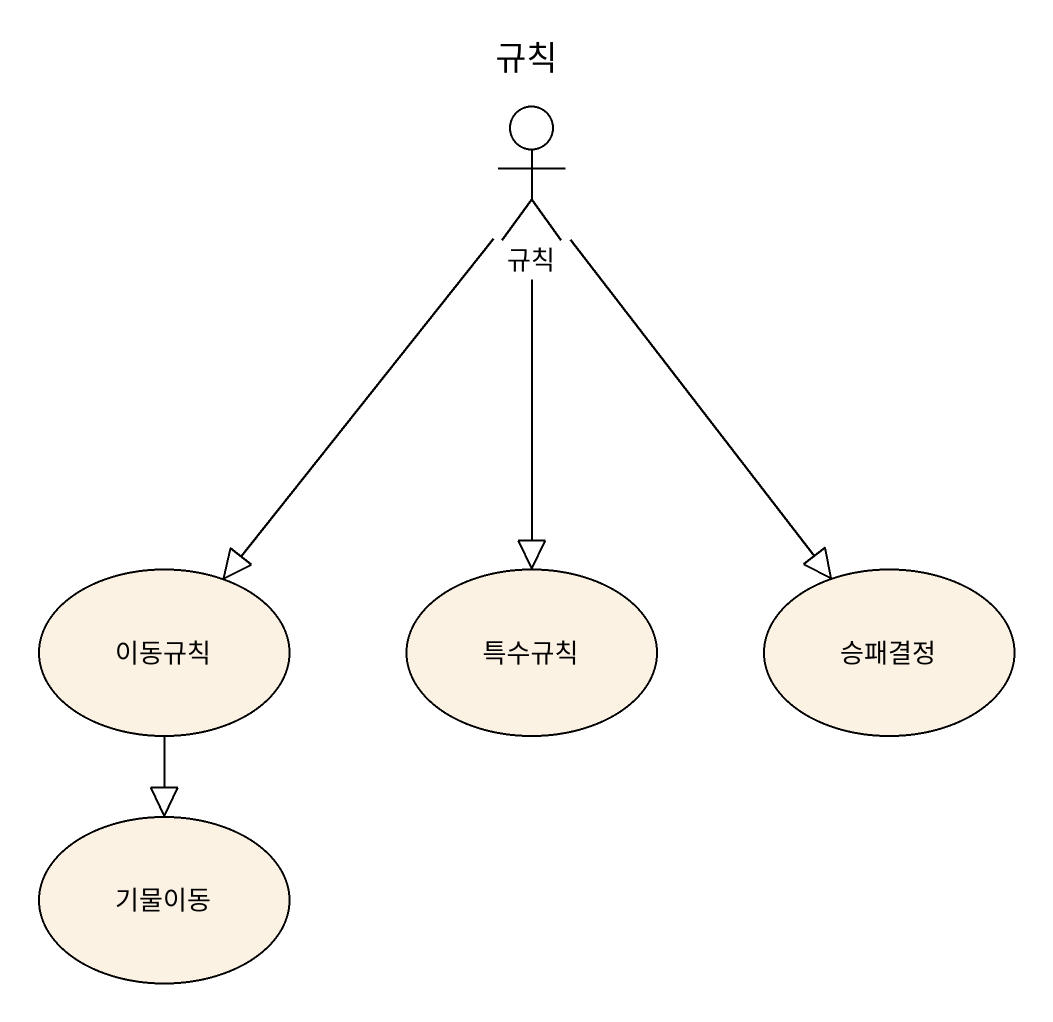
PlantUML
@startuml
title 규칙
actor 규칙
usecase 이동규칙
usecase 특수규칙
usecase 승패결정
usecase 기물이동
규칙 --|> 이동규칙
규칙 --|> 특수규칙
규칙 --|> 승패결정
이동규칙 --|> 기물이동
@enduml
